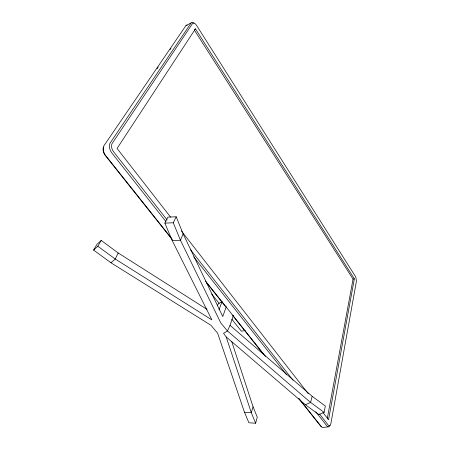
<?xml version="1.0" encoding="UTF-8"?>
<svg xmlns="http://www.w3.org/2000/svg" width="450" height="450" viewBox="0 0 450 450"><rect width="100%" height="100%" fill="white"/><g stroke="black" fill="none" stroke-linecap="round" stroke-linejoin="round"><path stroke-width="0.67" d="M194.513 29.317L195.458 28.839L354.341 278.837L328.551 419.709L322.937 412.515M327.285 418.522L353.053 279.141L194.417 30.15M230.029 325.356L227.436 330.952L223.537 333.293L226.181 336.932L305.37 404.73L318.842 414.568L324.124 412.374L325.333 406.024L312.171 396.298L230.029 325.356L233.415 315.45M312.171 396.298L310.596 402.446L305.37 404.73M206.989 309.341L118.176 252.968L101.222 240.441L96.998 244.294L93.583 250.082L110.942 262.755L210.999 325.316L217.626 333.163L244.485 412.251L248.912 422.769L255.628 423.225L257.265 417.173L253.069 406.8L231.727 341.544M253.069 406.8L251.297 412.678L255.628 423.225M226.288 306.652L222.767 316.541L183.139 233.921L176.209 216.782L167.856 217.131L164.857 223.11L172.187 240.519L211.871 319.86L115.273 259.048L97.824 246.24L93.583 250.082M218.998 309.892L222.114 301.359L218.199 303.902L217.474 305.865M183.139 233.921L180.461 240.278L220.838 323.016L227.436 330.952L310.596 402.446L324.124 412.374M118.176 252.968L115.273 259.048L110.942 262.755M172.187 240.519L180.461 240.278L173.278 222.784L176.209 216.782M97.824 246.24L101.222 240.441M195.458 28.839L117.062 148.466L170.578 217.108M193.967 23.259A6.154 2.784 64.6 0 0 191.154 22.911L109.986 143.246A7.661 4.674 64.7 0 0 111.566 152.589L165.876 221.518M157.067 68.726L158.254 66.983M170.128 49.551L170.921 48.392M191.154 22.911L185.946 25.577L103.832 145.901A7.616 4.708 64.5 0 0 105.39 155.194L171.866 238.753M353.053 279.141L354.341 278.837M245.273 330.469L241.397 331.206L231.773 319.174M328.354 426.842L322.757 427.5A5.777 2.582 81.7 0 1 321.446 426.763L299.143 398.728M164.857 223.11L173.278 222.784M244.485 412.251L251.297 412.678L226.181 336.932M211.641 294.013L219.077 303.311M205.543 281.087L265.466 356.4M172.316 239.715L104.957 155.081A6.452 3.994 64.5 0 1 103.629 147.161M206.438 282.583L225.248 306.214M232.684 315.557L263.739 354.577M298.733 398.543L320.603 426.021A4.899 2.194 81.7 0 0 321.739 426.662M193.68 256.809L286.65 374.816M315.759 411.761L327.054 426.099A5.805 2.559 81.5 0 0 329.974 425.323M167.192 220.028L113.372 151.504A6.418 3.904 64.8 0 1 112.039 143.629L192.656 23.355A5.152 2.323 64.6 0 1 196.487 25.268L355.331 276.289L356.034 277.959L356.417 281.25L330.834 423.827A4.86 2.137 81.5 0 1 328.207 425.048L319.528 413.994M190.626 249.868L293.051 380.284M181.373 230.946L308.267 393.694M185.946 25.577A6.126 2.807 64.4 0 1 187.256 25.161"/></g></svg>
